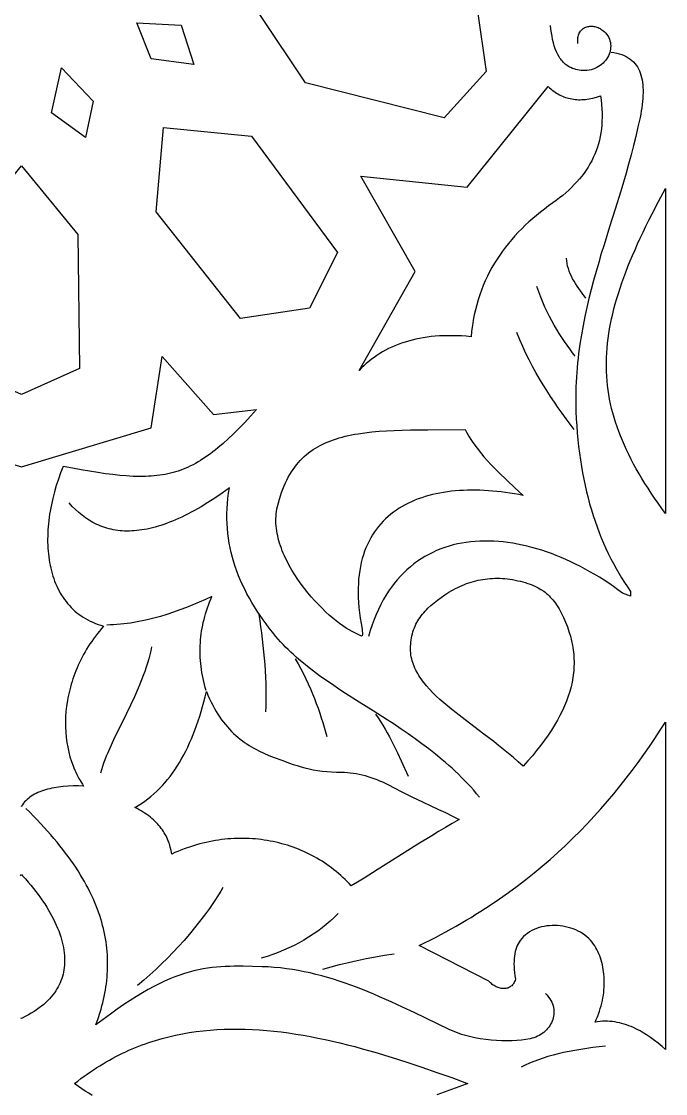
# Model space of a CAD drawing. Extents: x -332 to 348, y -263 to 352.
# Drawn here: x 261.73 to 288.5, y 25.98 to 70.59 of the extents above; entities that cross this region are included whole.
import ezdxf

# ---------------------------------------------------------------- set-up
doc = ezdxf.new("R2010")
doc.units = 0
doc.layers.add('LAYER_1', color=18, linetype='CONTINUOUS')
doc.layers.add('LAYER_2', color=174, linetype='CONTINUOUS')

msp = doc.modelspace()

# ---------------------------------------------------------------- linework, layer by layer
at = {"layer": 'LAYER_1'}
for points in [[(280.675, 71.121), (281.043, 68.505), (279.298, 66.574), (273.535, 68.039), (271.64, 70.879), (274.938, 72.565)], [(268.363, 70.443), (268.892, 68.802), (267.112, 69.038), (266.526, 70.527)], [(264.708, 67.274), (264.384, 65.762), (262.98, 66.788), (263.395, 68.662)], [(283.68, 67.833), (283.736, 67.784), (283.793, 67.738), (283.85, 67.694), (283.909, 67.652), (283.968, 67.613), (284.028, 67.577), (284.089, 67.543), (284.151, 67.512), (284.213, 67.483), (284.276, 67.457), (284.34, 67.433), (284.405, 67.412), (284.471, 67.394), (284.538, 67.378), (284.605, 67.364), (284.673, 67.353), (284.742, 67.345), (284.812, 67.339), (284.882, 67.336), (284.954, 67.336), (285.026, 67.337), (285.099, 67.342), (285.173, 67.349), (285.247, 67.358), (285.323, 67.37), (285.399, 67.385), (285.476, 67.402), (285.633, 67.444), (285.792, 67.497), (285.819, 67.312), (285.839, 67.132), (285.853, 66.954), (285.86, 66.781), (285.862, 66.61), (285.858, 66.442), (285.848, 66.278), (285.832, 66.117), (285.81, 65.959), (285.782, 65.804), (285.749, 65.652), (285.71, 65.503), (285.666, 65.356), (285.615, 65.213), (285.56, 65.072), (285.498, 64.934), (285.432, 64.798), (285.36, 64.665), (285.282, 64.534), (285.199, 64.406), (285.112, 64.281), (285.018, 64.157), (284.92, 64.036), (284.817, 63.917), (284.708, 63.801), (284.595, 63.686), (284.477, 63.573), (284.354, 63.463), (284.225, 63.354), (284.093, 63.248), (283.955, 63.143), (283.813, 63.04), (283.639, 62.914), (283.468, 62.787), (283.301, 62.656), (283.138, 62.523), (282.978, 62.388), (282.823, 62.249), (282.671, 62.108), (282.523, 61.964), (282.379, 61.817), (282.24, 61.667), (282.104, 61.514), (281.974, 61.357), (281.847, 61.198), (281.725, 61.035), (281.608, 60.869), (281.495, 60.7), (281.388, 60.527), (281.285, 60.35), (281.187, 60.17), (281.095, 59.987), (281.007, 59.799), (280.925, 59.608), (280.848, 59.413), (280.777, 59.214), (280.711, 59.011), (280.651, 58.804), (280.596, 58.592), (280.548, 58.377), (280.505, 58.157), (280.469, 57.933), (280.438, 57.705), (280.414, 57.472), (280.215, 57.49), (280.02, 57.503), (279.829, 57.512), (279.642, 57.516), (279.458, 57.516), (279.278, 57.512), (279.101, 57.504), (278.929, 57.492), (278.759, 57.475), (278.594, 57.455), (278.431, 57.43), (278.272, 57.402), (278.117, 57.37), (277.965, 57.334), (277.816, 57.294), (277.671, 57.25), (277.528, 57.203), (277.389, 57.152), (277.253, 57.097), (277.121, 57.038), (276.991, 56.977), (276.864, 56.911), (276.741, 56.842), (276.62, 56.77), (276.502, 56.694), (276.388, 56.615), (276.276, 56.533), (276.167, 56.447), (276.06, 56.359), (275.957, 56.267), (275.856, 56.172), (275.758, 56.074), (278.086, 60.192), (275.838, 64.155), (280.253, 63.689), (283.625, 67.885)], [(271.291, 65.814), (274.861, 60.976), (273.696, 58.662), (270.832, 58.231), (267.324, 62.666), (267.637, 66.18)], [(264.067, 61.72), (264.139, 56.144), (261.727, 55.066), (259.316, 56.144), (259.387, 61.72), (261.727, 64.582)], [(288.5, 50.118), (288.344, 50.332), (288.193, 50.543), (288.048, 50.752), (287.907, 50.96), (287.772, 51.166), (287.642, 51.37), (287.518, 51.573), (287.398, 51.774), (287.284, 51.974), (287.174, 52.172), (287.07, 52.369), (286.971, 52.566), (286.877, 52.761), (286.788, 52.955), (286.705, 53.149), (286.626, 53.342), (286.552, 53.534), (286.483, 53.726), (286.42, 53.918), (286.361, 54.109), (286.307, 54.3), (286.259, 54.49), (286.215, 54.681), (286.176, 54.872), (286.142, 55.063), (286.113, 55.254), (286.089, 55.445), (286.07, 55.637), (286.055, 55.83), (286.046, 56.023), (286.041, 56.217), (286.041, 56.412), (286.046, 56.607), (286.056, 56.804), (286.07, 57.001), (286.089, 57.2), (286.113, 57.401), (286.142, 57.602), (286.175, 57.805), (286.213, 58.01), (286.256, 58.216), (286.304, 58.424), (286.356, 58.634), (286.412, 58.846), (286.474, 59.06), (286.54, 59.276), (286.61, 59.495), (286.686, 59.716), (286.765, 59.939), (286.85, 60.164), (286.939, 60.393), (287.032, 60.624), (287.13, 60.858), (287.232, 61.094), (287.339, 61.334), (287.45, 61.577), (287.566, 61.823), (287.686, 62.073), (287.811, 62.325), (287.94, 62.581), (288.211, 63.105), (288.5, 63.643)], [(280.225, 53.503), (280.282, 53.401), (280.341, 53.301), (280.402, 53.203), (280.465, 53.107), (280.529, 53.013), (280.663, 52.83), (280.802, 52.652), (280.947, 52.48), (281.097, 52.311), (281.251, 52.147), (281.41, 51.985), (281.571, 51.825), (281.902, 51.509), (282.24, 51.192), (282.581, 50.867), (282.398, 50.903), (282.216, 50.936), (282.034, 50.965), (281.853, 50.992), (281.672, 51.016), (281.493, 51.036), (281.314, 51.053), (281.136, 51.067), (280.96, 51.078), (280.784, 51.085), (280.61, 51.089), (280.437, 51.089), (280.266, 51.087), (280.096, 51.08), (279.929, 51.07), (279.762, 51.057), (279.598, 51.04), (279.436, 51.02), (279.276, 50.996), (279.118, 50.968), (278.963, 50.936), (278.809, 50.901), (278.659, 50.862), (278.511, 50.819), (278.365, 50.772), (278.222, 50.721), (278.083, 50.667), (277.946, 50.608), (277.812, 50.546), (277.682, 50.479), (277.555, 50.408), (277.431, 50.333), (277.311, 50.254), (277.194, 50.171), (277.081, 50.084), (276.971, 49.992), (276.866, 49.896), (276.765, 49.795), (276.667, 49.691), (276.574, 49.581), (276.485, 49.468), (276.401, 49.35), (276.32, 49.227), (276.245, 49.1), (276.174, 48.968), (276.108, 48.831), (276.047, 48.69), (275.99, 48.544), (275.939, 48.394), (275.893, 48.238), (275.852, 48.078), (275.817, 47.913), (275.787, 47.743), (275.762, 47.568), (275.744, 47.388), (275.731, 47.203), (275.723, 47.013), (275.722, 46.818), (275.727, 46.618), (275.738, 46.413), (275.755, 46.202), (275.779, 45.986), (275.809, 45.765), (275.845, 45.539), (275.883, 45.31), (275.895, 45.224), (275.902, 45.155), (275.904, 45.102), (275.902, 45.064), (275.894, 45.038), (275.888, 45.03), (275.881, 45.024), (275.872, 45.021), (275.863, 45.02), (275.839, 45.025), (275.81, 45.036), (275.775, 45.054), (275.689, 45.101), (275.637, 45.128), (275.58, 45.155), (275.467, 45.208), (275.347, 45.273), (275.221, 45.35), (275.089, 45.438), (274.952, 45.537), (274.81, 45.646), (274.666, 45.764), (274.519, 45.892), (274.37, 46.029), (274.22, 46.173), (274.071, 46.325), (273.922, 46.485), (273.774, 46.651), (273.63, 46.823), (273.488, 47.001), (273.35, 47.183), (273.218, 47.371), (273.091, 47.563), (272.97, 47.758), (272.857, 47.957), (272.752, 48.158), (272.703, 48.26), (272.656, 48.362), (272.612, 48.464), (272.57, 48.567), (272.531, 48.67), (272.494, 48.773), (272.46, 48.876), (272.43, 48.98), (272.402, 49.083), (272.378, 49.187), (272.357, 49.29), (272.339, 49.393), (272.324, 49.496), (272.314, 49.599), (272.307, 49.702), (272.303, 49.804), (272.304, 49.905), (272.308, 50.006), (272.317, 50.107), (272.33, 50.207), (272.347, 50.306), (272.368, 50.404), (272.408, 50.56), (272.45, 50.71), (272.495, 50.856), (272.543, 50.996), (272.593, 51.132), (272.646, 51.263), (272.701, 51.389), (272.759, 51.51), (272.82, 51.627), (272.883, 51.739), (272.949, 51.848), (273.018, 51.951), (273.089, 52.051), (273.163, 52.147), (273.239, 52.238), (273.318, 52.326), (273.4, 52.41), (273.484, 52.49), (273.571, 52.566), (273.661, 52.639), (273.753, 52.708), (273.848, 52.774), (273.945, 52.837), (274.045, 52.896), (274.148, 52.952), (274.253, 53.005), (274.361, 53.056), (274.472, 53.103), (274.585, 53.147), (274.7, 53.189), (274.819, 53.228), (274.94, 53.265), (275.063, 53.299), (275.189, 53.331), (275.318, 53.36), (275.449, 53.387), (275.583, 53.412), (275.719, 53.435), (276, 53.476), (276.291, 53.509), (276.592, 53.536), (276.904, 53.558), (277.225, 53.574), (277.558, 53.586), (277.9, 53.594), (278.253, 53.6), (278.616, 53.603), (280.17, 53.607)], [(281.615, 47.42), (281.718, 47.415), (281.823, 47.407), (281.928, 47.396), (282.034, 47.382), (282.141, 47.365), (282.249, 47.345), (282.357, 47.322), (282.466, 47.296), (282.665, 47.243), (282.77, 47.211), (282.877, 47.174), (282.987, 47.132), (283.098, 47.082), (283.21, 47.024), (283.323, 46.958), (283.435, 46.881), (283.491, 46.839), (283.546, 46.794), (283.601, 46.745), (283.656, 46.694), (283.711, 46.639), (283.765, 46.581), (283.818, 46.52), (283.87, 46.454), (283.922, 46.385), (283.973, 46.312), (284.023, 46.235), (284.072, 46.154), (284.12, 46.068), (284.167, 45.978), (284.26, 45.784), (284.344, 45.591), (284.419, 45.398), (284.486, 45.206), (284.543, 45.014), (284.591, 44.822), (284.631, 44.631), (284.647, 44.536), (284.661, 44.44), (284.673, 44.345), (284.682, 44.249), (284.689, 44.153), (284.694, 44.058), (284.696, 43.962), (284.697, 43.866), (284.694, 43.771), (284.69, 43.675), (284.683, 43.579), (284.674, 43.482), (284.663, 43.386), (284.649, 43.29), (284.633, 43.193), (284.615, 43.096), (284.571, 42.902), (284.519, 42.707), (284.456, 42.511), (284.384, 42.314), (284.303, 42.115), (284.213, 41.916), (284.112, 41.715), (284.003, 41.512), (283.883, 41.308), (283.755, 41.101), (283.616, 40.893), (283.468, 40.683), (283.31, 40.471), (283.143, 40.257), (282.965, 40.04), (282.778, 39.821), (282.581, 39.599), (282.38, 39.782), (282.177, 39.96), (281.973, 40.134), (281.768, 40.303), (281.563, 40.468), (281.358, 40.629), (280.951, 40.941), (280.166, 41.534), (279.796, 41.82), (279.618, 41.961), (279.446, 42.101), (279.28, 42.241), (279.121, 42.38), (278.969, 42.52), (278.825, 42.661), (278.69, 42.802), (278.563, 42.944), (278.446, 43.087), (278.391, 43.16), (278.338, 43.232), (278.288, 43.306), (278.241, 43.379), (278.197, 43.454), (278.155, 43.529), (278.116, 43.604), (278.081, 43.681), (278.048, 43.758), (278.018, 43.835), (277.992, 43.914), (277.969, 43.993), (277.949, 44.074), (277.932, 44.155), (277.919, 44.237), (277.909, 44.32), (277.903, 44.404), (277.9, 44.489), (277.901, 44.585), (277.906, 44.679), (277.913, 44.77), (277.925, 44.859), (277.939, 44.947), (277.957, 45.032), (277.978, 45.116), (278.002, 45.197), (278.029, 45.277), (278.059, 45.355), (278.092, 45.431), (278.127, 45.506), (278.166, 45.579), (278.207, 45.651), (278.25, 45.721), (278.296, 45.789), (278.345, 45.856), (278.396, 45.922), (278.449, 45.986), (278.504, 46.049), (278.562, 46.111), (278.622, 46.172), (278.747, 46.29), (278.88, 46.404), (279.02, 46.515), (279.167, 46.622), (279.319, 46.727), (279.497, 46.84), (279.587, 46.894), (279.677, 46.945), (279.769, 46.993), (279.86, 47.039), (279.952, 47.082), (280.045, 47.123), (280.138, 47.162), (280.232, 47.198), (280.327, 47.231), (280.422, 47.262), (280.518, 47.29), (280.614, 47.316), (280.711, 47.339), (280.809, 47.359), (280.907, 47.376), (281.006, 47.391), (281.106, 47.403), (281.206, 47.412), (281.307, 47.418), (281.409, 47.422), (281.512, 47.423)], [(269.478, 42.556), (269.543, 42.411), (269.609, 42.27), (269.678, 42.136), (269.748, 42.006), (269.82, 41.882), (269.894, 41.762), (269.97, 41.648), (270.047, 41.538), (270.126, 41.432), (270.207, 41.331), (270.289, 41.234), (270.373, 41.141), (270.459, 41.053), (270.546, 40.968), (270.635, 40.886), (270.725, 40.809), (270.816, 40.734), (270.909, 40.663), (271.003, 40.595), (271.098, 40.53), (271.195, 40.468), (271.293, 40.408), (271.392, 40.351), (271.493, 40.296), (271.594, 40.244), (271.8, 40.145), (272.011, 40.054), (272.225, 39.969), (272.545, 39.848), (272.862, 39.733), (273.022, 39.679), (273.183, 39.627), (273.347, 39.579), (273.513, 39.534), (273.684, 39.493), (273.858, 39.457), (274.038, 39.425), (274.223, 39.398), (274.415, 39.377), (274.614, 39.362), (274.821, 39.353), (275.037, 39.351), (275.155, 39.349), (275.275, 39.343), (275.397, 39.332), (275.518, 39.316), (275.641, 39.296), (275.763, 39.272), (275.886, 39.245), (276.009, 39.213), (276.131, 39.177), (276.253, 39.138), (276.373, 39.095), (276.493, 39.049), (276.611, 39), (276.728, 38.948), (276.843, 38.893), (276.956, 38.836), (277.243, 38.686), (277.508, 38.55), (277.983, 38.315), (278.392, 38.119), (278.749, 37.954), (279.068, 37.807), (279.36, 37.67), (279.639, 37.53), (279.778, 37.457), (279.919, 37.379), (279.635, 37.219), (279.351, 37.054), (279.066, 36.884), (278.78, 36.711), (278.209, 36.356), (277.64, 35.996), (276.519, 35.285), (275.972, 34.946), (275.702, 34.783), (275.437, 34.626), (275.352, 34.716), (275.266, 34.805), (275.179, 34.891), (275.09, 34.975), (274.999, 35.058), (274.907, 35.138), (274.813, 35.216), (274.718, 35.293), (274.621, 35.367), (274.523, 35.44), (274.424, 35.51), (274.323, 35.578), (274.22, 35.645), (274.117, 35.709), (274.012, 35.771), (273.906, 35.831), (273.799, 35.888), (273.691, 35.944), (273.581, 35.997), (273.47, 36.049), (273.359, 36.098), (273.246, 36.145), (273.132, 36.19), (273.017, 36.232), (272.902, 36.272), (272.785, 36.31), (272.667, 36.346), (272.549, 36.379), (272.43, 36.411), (272.31, 36.439), (272.189, 36.466), (272.067, 36.49), (271.945, 36.512), (271.822, 36.531), (271.698, 36.549), (271.574, 36.563), (271.449, 36.576), (271.324, 36.585), (271.198, 36.593), (271.072, 36.598), (270.945, 36.6), (270.817, 36.6), (270.69, 36.598), (270.562, 36.593), (270.433, 36.586), (270.305, 36.576), (270.176, 36.563), (270.046, 36.548), (269.917, 36.53), (269.787, 36.51), (269.657, 36.487), (269.528, 36.462), (269.398, 36.434), (269.268, 36.403), (269.137, 36.37), (269.007, 36.334), (268.877, 36.295), (268.747, 36.253), (268.618, 36.209), (268.488, 36.162), (268.358, 36.113), (268.229, 36.06), (268.1, 36.005), (267.971, 35.947), (267.946, 36.089), (267.914, 36.229), (267.874, 36.366), (267.851, 36.434), (267.826, 36.501), (267.798, 36.568), (267.768, 36.634), (267.736, 36.699), (267.701, 36.763), (267.664, 36.827), (267.625, 36.89), (267.583, 36.953), (267.539, 37.014), (267.491, 37.075), (267.442, 37.135), (267.39, 37.195), (267.334, 37.253), (267.277, 37.311), (267.216, 37.368), (267.153, 37.424), (267.086, 37.479), (267.017, 37.534), (266.945, 37.587), (266.869, 37.64), (266.791, 37.692), (266.709, 37.743), (266.625, 37.793), (266.537, 37.842), (266.445, 37.89), (266.585, 37.971), (266.721, 38.057), (266.854, 38.147), (266.983, 38.243), (267.109, 38.344), (267.233, 38.449), (267.352, 38.559), (267.469, 38.674), (267.583, 38.793), (267.693, 38.917), (267.801, 39.046), (267.905, 39.179), (268.007, 39.316), (268.106, 39.458), (268.201, 39.605), (268.294, 39.755), (268.384, 39.91), (268.471, 40.069), (268.556, 40.232), (268.637, 40.399), (268.716, 40.571), (268.793, 40.746), (268.866, 40.925), (268.937, 41.108), (269.006, 41.295), (269.072, 41.486), (269.135, 41.681), (269.196, 41.879), (269.255, 42.081), (269.311, 42.286), (269.364, 42.495), (269.416, 42.708)], [(288.5, 27.816), (288.353, 27.945), (288.2, 28.072), (288.041, 28.196), (287.876, 28.316), (287.706, 28.429), (287.531, 28.536), (287.442, 28.587), (287.351, 28.635), (287.26, 28.681), (287.167, 28.724), (287.073, 28.765), (286.978, 28.803), (286.883, 28.838), (286.786, 28.87), (286.689, 28.898), (286.591, 28.923), (286.491, 28.945), (286.392, 28.963), (286.291, 28.976), (286.19, 28.986), (286.088, 28.992), (285.986, 28.993), (285.883, 28.989), (285.779, 28.981), (285.676, 28.968), (285.571, 28.951), (285.622, 29.064), (285.67, 29.177), (285.713, 29.291), (285.753, 29.405), (285.789, 29.518), (285.822, 29.632), (285.85, 29.745), (285.876, 29.858), (285.897, 29.97), (285.915, 30.082), (285.93, 30.193), (285.941, 30.303), (285.949, 30.413), (285.954, 30.521), (285.955, 30.629), (285.953, 30.735), (285.947, 30.84), (285.939, 30.944), (285.927, 31.047), (285.913, 31.147), (285.895, 31.246), (285.874, 31.344), (285.85, 31.44), (285.824, 31.533), (285.794, 31.625), (285.762, 31.714), (285.726, 31.802), (285.688, 31.887), (285.648, 31.969), (285.604, 32.049), (285.558, 32.126), (285.51, 32.201), (285.448, 32.285), (285.38, 32.364), (285.306, 32.439), (285.227, 32.509), (285.144, 32.575), (285.055, 32.636), (284.963, 32.692), (284.867, 32.743), (284.767, 32.789), (284.665, 32.83), (284.56, 32.867), (284.452, 32.898), (284.343, 32.924), (284.233, 32.944), (284.122, 32.96), (284.01, 32.97), (283.897, 32.975), (283.785, 32.974), (283.674, 32.967), (283.564, 32.955), (283.454, 32.937), (283.347, 32.914), (283.242, 32.885), (283.139, 32.849), (283.039, 32.808), (282.943, 32.761), (282.85, 32.708), (282.762, 32.648), (282.678, 32.583), (282.598, 32.511), (282.524, 32.432), (282.456, 32.348), (282.411, 32.283), (282.37, 32.213), (282.334, 32.14), (282.302, 32.062), (282.275, 31.979), (282.251, 31.892), (282.232, 31.8), (282.218, 31.704), (282.208, 31.602), (282.202, 31.495), (282.2, 31.383), (282.203, 31.266), (282.211, 31.143), (282.223, 31.014), (282.239, 30.879), (282.259, 30.739), (282.244, 30.691), (282.226, 30.646), (282.206, 30.604), (282.184, 30.566), (282.16, 30.531), (282.133, 30.499), (282.105, 30.47), (282.075, 30.444), (282.043, 30.422), (282.01, 30.402), (281.976, 30.386), (281.94, 30.372), (281.903, 30.361), (281.865, 30.354), (281.827, 30.349), (281.787, 30.347), (281.747, 30.347), (281.706, 30.351), (281.665, 30.357), (281.624, 30.366), (281.582, 30.377), (281.541, 30.391), (281.499, 30.407), (281.458, 30.426), (281.417, 30.448), (281.377, 30.472), (281.337, 30.498), (281.297, 30.526), (281.259, 30.557), (281.221, 30.59), (281.185, 30.626), (281.15, 30.663), (278.26, 32.139), (278.487, 32.251), (278.712, 32.364), (278.934, 32.478), (279.154, 32.594), (279.371, 32.711), (279.585, 32.829), (279.797, 32.948), (280.006, 33.069), (280.213, 33.191), (280.417, 33.314), (280.619, 33.439), (280.819, 33.564), (281.016, 33.691), (281.21, 33.819), (281.593, 34.078), (281.966, 34.342), (282.331, 34.61), (282.686, 34.883), (283.034, 35.16), (283.372, 35.441), (283.703, 35.726), (284.026, 36.016), (284.341, 36.309), (284.649, 36.605), (284.949, 36.906), (285.242, 37.21), (285.528, 37.517), (285.808, 37.828), (286.081, 38.142), (286.348, 38.459), (286.608, 38.779), (286.863, 39.102), (287.113, 39.427), (287.356, 39.756), (287.595, 40.087), (287.828, 40.421), (288.057, 40.757), (288.281, 41.096), (288.5, 41.436)]]:
    msp.add_lwpolyline(points, close=True, dxfattribs=at)
for points in [[(256.337, 53.679), (261.727, 52.062), (267.117, 53.679), (267.569, 56.651), (269.712, 54.242), (271.503, 54.442), (271.251, 54.166), (271.009, 53.906), (270.773, 53.663), (270.545, 53.436), (270.323, 53.225), (270.105, 53.028), (269.892, 52.847), (269.787, 52.761), (269.683, 52.68), (269.579, 52.601), (269.476, 52.527), (269.373, 52.455), (269.271, 52.387), (269.169, 52.323), (269.066, 52.262), (268.964, 52.204), (268.862, 52.149), (268.76, 52.097), (268.657, 52.049), (268.554, 52.003), (268.45, 51.961), (268.346, 51.921), (268.241, 51.885), (268.135, 51.851), (268.028, 51.82), (267.92, 51.792), (267.811, 51.767), (267.7, 51.745), (267.588, 51.725), (267.475, 51.708), (267.36, 51.693), (267.243, 51.681), (267.125, 51.671), (267.005, 51.664), (266.882, 51.659), (266.758, 51.657), (266.631, 51.657), (266.37, 51.663), (266.099, 51.678), (265.817, 51.702), (265.523, 51.733), (265.216, 51.772), (264.896, 51.818), (264.561, 51.872), (264.21, 51.931), (263.844, 51.997), (263.46, 52.068), (263.356, 51.806), (263.26, 51.543), (263.174, 51.278), (263.096, 51.012), (263.028, 50.747), (262.997, 50.614), (262.969, 50.481), (262.942, 50.349), (262.919, 50.217), (262.897, 50.085), (262.879, 49.954), (262.862, 49.823), (262.848, 49.693), (262.836, 49.563), (262.827, 49.434), (262.821, 49.306), (262.817, 49.178), (262.815, 49.052), (262.816, 48.926), (262.819, 48.801), (262.826, 48.678), (262.834, 48.556), (262.846, 48.434), (262.859, 48.314), (262.876, 48.196), (262.895, 48.079), (262.917, 47.963), (262.942, 47.849), (262.969, 47.736), (262.999, 47.626), (263.032, 47.516), (263.068, 47.409), (263.106, 47.304), (263.147, 47.2), (263.191, 47.099), (263.238, 46.999), (263.288, 46.902), (263.341, 46.807), (263.396, 46.714), (263.454, 46.623), (263.516, 46.535), (263.58, 46.449), (263.647, 46.366), (263.718, 46.286), (263.791, 46.208), (263.867, 46.132), (263.946, 46.06), (264.029, 45.99), (264.114, 45.924), (264.202, 45.86), (264.294, 45.8), (264.389, 45.742), (264.486, 45.688), (264.587, 45.637), (264.692, 45.589), (264.799, 45.545), (264.91, 45.504), (265.023, 45.466), (265.14, 45.433), (265.051, 45.329), (264.965, 45.224), (264.881, 45.118), (264.801, 45.012), (264.722, 44.905), (264.647, 44.797), (264.574, 44.688), (264.504, 44.579), (264.437, 44.469), (264.372, 44.359), (264.31, 44.248), (264.25, 44.137), (264.193, 44.026), (264.139, 43.914), (264.087, 43.801), (264.038, 43.689), (263.991, 43.576), (263.946, 43.463), (263.904, 43.35), (263.865, 43.237), (263.828, 43.123), (263.794, 43.01), (263.761, 42.897), (263.732, 42.783), (263.704, 42.67), (263.679, 42.557), (263.657, 42.444), (263.636, 42.332), (263.603, 42.107), (263.578, 41.884), (263.562, 41.663), (263.556, 41.444), (263.558, 41.227), (263.568, 41.013), (263.587, 40.802), (263.614, 40.594), (263.649, 40.39), (263.693, 40.19), (263.744, 39.995), (263.803, 39.804), (263.87, 39.618), (263.906, 39.528), (263.944, 39.438), (263.984, 39.35), (264.025, 39.264), (264.069, 39.179), (264.114, 39.095), (264.161, 39.013), (264.21, 38.933), (264.26, 38.855), (264.312, 38.778), (264.093, 38.782), (263.879, 38.781), (263.67, 38.772), (263.467, 38.757), (263.27, 38.734), (263.082, 38.704), (262.99, 38.686), (262.901, 38.667), (262.813, 38.645), (262.728, 38.621), (262.645, 38.595), (262.565, 38.567), (262.487, 38.537), (262.412, 38.505), (262.339, 38.471), (262.269, 38.434), (262.201, 38.396), (262.137, 38.354), (262.075, 38.311), (262.017, 38.265), (261.961, 38.217), (261.909, 38.167), (261.859, 38.114), (261.814, 38.059), (261.771, 38.001), (261.732, 37.941), (261.732, 37.924), (261.727, 37.933), (261.722, 37.924)], [(261.684, 35.044), (261.727, 35.091), (261.77, 35.044), (261.89, 34.913), (262.005, 34.782), (262.116, 34.65), (262.222, 34.519), (262.325, 34.388), (262.424, 34.258), (262.518, 34.128), (262.608, 33.998), (262.694, 33.869), (262.776, 33.741), (262.853, 33.613), (262.926, 33.486), (262.995, 33.36), (263.06, 33.235), (263.12, 33.111), (263.176, 32.988), (263.227, 32.866), (263.275, 32.746), (263.318, 32.626), (263.357, 32.509), (263.391, 32.393), (263.422, 32.278), (263.448, 32.165), (263.47, 32.054), (263.488, 31.944), (263.502, 31.836), (263.513, 31.73), (263.519, 31.626), (263.521, 31.524), (263.519, 31.423), (263.514, 31.324), (263.504, 31.227), (263.491, 31.132), (263.475, 31.038), (263.454, 30.946), (263.43, 30.855), (263.402, 30.765), (263.37, 30.677), (263.335, 30.59), (263.295, 30.504), (263.251, 30.419), (263.203, 30.335), (263.151, 30.252), (263.094, 30.17), (263.033, 30.089), (262.967, 30.008), (262.896, 29.928), (262.819, 29.849), (262.738, 29.771), (262.651, 29.694), (262.559, 29.618), (262.462, 29.543), (262.358, 29.469), (262.249, 29.397), (262.134, 29.326), (262.013, 29.256), (261.886, 29.188), (261.753, 29.122), (261.727, 29.11), (261.702, 29.122)], [(264.66, 25.904), (264.521, 25.994), (264.381, 26.086), (264.241, 26.181), (264.102, 26.278), (263.962, 26.378), (263.934, 26.399), (263.937, 26.401), (264.067, 26.503), (264.198, 26.603), (264.329, 26.699), (264.46, 26.793), (264.591, 26.884), (264.723, 26.973), (264.856, 27.059), (264.988, 27.142), (265.121, 27.223), (265.254, 27.301), (265.388, 27.377), (265.522, 27.45), (265.656, 27.521), (265.791, 27.59), (265.926, 27.656), (266.061, 27.72), (266.197, 27.781), (266.333, 27.84), (266.47, 27.897), (266.606, 27.952), (266.744, 28.004), (266.881, 28.054), (267.017, 28.102), (267.296, 28.192), (267.574, 28.273), (267.854, 28.347), (268.136, 28.412), (268.419, 28.469), (268.703, 28.519), (268.989, 28.561), (269.276, 28.596), (269.565, 28.623), (269.855, 28.644), (270.147, 28.658), (270.44, 28.665), (270.734, 28.666), (271.03, 28.661), (271.327, 28.649), (271.625, 28.631), (271.924, 28.607), (272.224, 28.578), (272.525, 28.543), (272.828, 28.503), (273.131, 28.458), (273.435, 28.408), (273.74, 28.353), (274.046, 28.293), (274.353, 28.229), (274.66, 28.161), (274.967, 28.089), (275.276, 28.013), (275.584, 27.933), (275.893, 27.849), (276.203, 27.762), (276.512, 27.673), (276.822, 27.58), (277.131, 27.485), (277.753, 27.285), (278.373, 27.078), (278.993, 26.863), (279.612, 26.643), (280.229, 26.419), (280.28, 26.4), (280.217, 26.377), (279.602, 26.152), (278.988, 25.932)]]:
    msp.add_lwpolyline(points, dxfattribs=at)
at = {"layer": 'LAYER_2'}
for points in [[(284.86, 69.678), (284.854, 69.742), (284.852, 69.804), (284.854, 69.862), (284.86, 69.918), (284.869, 69.97), (284.881, 70.018), (284.896, 70.064), (284.915, 70.107), (284.936, 70.146), (284.959, 70.183), (284.986, 70.217), (285.014, 70.247), (285.045, 70.275), (285.077, 70.299), (285.112, 70.321), (285.148, 70.34), (285.186, 70.356), (285.224, 70.369), (285.264, 70.38), (285.306, 70.387), (285.347, 70.392), (285.39, 70.394), (285.433, 70.394), (285.477, 70.39), (285.52, 70.384), (285.564, 70.376), (285.607, 70.364), (285.65, 70.351), (285.693, 70.334), (285.735, 70.315), (285.776, 70.294), (285.817, 70.27), (285.888, 70.22), (285.952, 70.167), (286.009, 70.111), (286.059, 70.051), (286.102, 69.989), (286.138, 69.924), (286.168, 69.857), (286.19, 69.789), (286.207, 69.719), (286.217, 69.649), (286.221, 69.578), (286.219, 69.506), (286.211, 69.435), (286.197, 69.364), (286.178, 69.294), (286.154, 69.225), (286.124, 69.157), (286.089, 69.092), (286.049, 69.028), (286.004, 68.967), (285.955, 68.908), (285.901, 68.853), (285.842, 68.801), (285.78, 68.754), (285.713, 68.71), (285.642, 68.671), (285.567, 68.636), (285.489, 68.607), (285.407, 68.584), (285.322, 68.566), (285.233, 68.555), (285.141, 68.55), (285.066, 68.551), (284.991, 68.555), (284.916, 68.564), (284.842, 68.577), (284.77, 68.593), (284.698, 68.614), (284.629, 68.639), (284.561, 68.668), (284.511, 68.694), (284.463, 68.721), (284.417, 68.751), (284.373, 68.783), (284.33, 68.818), (284.289, 68.854), (284.25, 68.893), (284.212, 68.934), (284.176, 68.977), (284.142, 69.022), (284.109, 69.069), (284.077, 69.117), (284.019, 69.22), (283.966, 69.331), (283.919, 69.448), (283.877, 69.571), (283.841, 69.7), (283.808, 69.836), (283.781, 69.976), (283.757, 70.121), (283.738, 70.271), (283.723, 70.425)], [(286.237, 69.319), (286.357, 69.299), (286.471, 69.275), (286.579, 69.245), (286.68, 69.211), (286.776, 69.172), (286.865, 69.128), (286.948, 69.08), (287.025, 69.027), (287.097, 68.969), (287.163, 68.908), (287.224, 68.842), (287.279, 68.771), (287.329, 68.697), (287.374, 68.619), (287.414, 68.536), (287.449, 68.45), (287.479, 68.359), (287.505, 68.265), (287.526, 68.168), (287.542, 68.066), (287.555, 67.961), (287.563, 67.853), (287.567, 67.741), (287.567, 67.626), (287.563, 67.507), (287.556, 67.386), (287.545, 67.261), (287.53, 67.133), (287.512, 67.003), (287.491, 66.869), (287.467, 66.732), (287.44, 66.593), (287.355, 66.2), (287.265, 65.809), (287.17, 65.423), (287.07, 65.039), (286.966, 64.657), (286.858, 64.278), (286.748, 63.902), (286.635, 63.527), (286.405, 62.781), (286.173, 62.04), (285.944, 61.3), (285.831, 60.93), (285.721, 60.56), (285.615, 60.189), (285.511, 59.817), (285.412, 59.444), (285.318, 59.069), (285.229, 58.693), (285.146, 58.315), (285.07, 57.934), (285.001, 57.551), (284.94, 57.165), (284.912, 56.97), (284.886, 56.775), (284.863, 56.579), (284.842, 56.382), (284.824, 56.185), (284.808, 55.986), (284.794, 55.786), (284.783, 55.585), (284.775, 55.384), (284.77, 55.181), (284.767, 54.977), (284.767, 54.771), (284.77, 54.565), (284.777, 54.357), (284.79, 54.06), (284.808, 53.765), (284.83, 53.475), (284.856, 53.187), (284.887, 52.904), (284.922, 52.624), (284.961, 52.348), (285.004, 52.076), (285.051, 51.807), (285.102, 51.542), (285.157, 51.281), (285.216, 51.023), (285.279, 50.769), (285.346, 50.52), (285.417, 50.274), (285.492, 50.031), (285.571, 49.793), (285.653, 49.559), (285.739, 49.328), (285.829, 49.102), (285.922, 48.88), (286.019, 48.661), (286.119, 48.447), (286.223, 48.236), (286.331, 48.03), (286.442, 47.828), (286.556, 47.629), (286.674, 47.435), (286.795, 47.245), (286.92, 47.06), (287.047, 46.878), (287.037, 46.682), (286.71, 46.806), (286.522, 46.945), (286.332, 47.081), (286.14, 47.212), (285.947, 47.34), (285.752, 47.463), (285.556, 47.582), (285.359, 47.696), (285.161, 47.806), (284.962, 47.912), (284.762, 48.013), (284.562, 48.109), (284.361, 48.201), (284.159, 48.288), (283.957, 48.37), (283.755, 48.447), (283.553, 48.519), (283.351, 48.586), (283.149, 48.648), (282.947, 48.705), (282.746, 48.757), (282.545, 48.803), (282.345, 48.844), (282.146, 48.879), (281.947, 48.909), (281.75, 48.933), (281.553, 48.951), (281.358, 48.964), (281.164, 48.971), (280.972, 48.972), (280.781, 48.967), (280.592, 48.956), (280.405, 48.939), (280.219, 48.916), (280.036, 48.886), (279.855, 48.851), (279.676, 48.808), (279.5, 48.76), (279.326, 48.705), (279.155, 48.643), (278.986, 48.575), (278.821, 48.5), (278.658, 48.418), (278.499, 48.329), (278.343, 48.233), (278.19, 48.131), (278.041, 48.021), (277.895, 47.904), (277.753, 47.78), (277.615, 47.649), (277.481, 47.51), (277.351, 47.364), (277.225, 47.21), (277.104, 47.049), (276.987, 46.88), (276.875, 46.703), (276.767, 46.519), (276.664, 46.327), (276.566, 46.127), (276.473, 45.919), (276.385, 45.703), (276.303, 45.478), (276.226, 45.246), (276.154, 45.005)], [(285.186, 59.082), (285.035, 59.28), (284.891, 59.48), (284.823, 59.58), (284.758, 59.681), (284.697, 59.783), (284.639, 59.885), (284.586, 59.988), (284.539, 60.093), (284.496, 60.198), (284.46, 60.305), (284.43, 60.413), (284.408, 60.522), (284.392, 60.633), (284.385, 60.745)], [(284.749, 56.658), (284.635, 56.809), (284.522, 56.963), (284.41, 57.119), (284.299, 57.279), (284.191, 57.441), (284.084, 57.608), (283.979, 57.779), (283.876, 57.955), (283.775, 58.135), (283.677, 58.32), (283.581, 58.511), (283.488, 58.708), (283.398, 58.911), (283.312, 59.121), (283.228, 59.337), (283.148, 59.561)], [(284.705, 53.614), (284.371, 54.063), (284.205, 54.29), (284.041, 54.52), (283.88, 54.753), (283.72, 54.989), (283.563, 55.229), (283.409, 55.474), (283.259, 55.723), (283.111, 55.978), (282.968, 56.239), (282.829, 56.506), (282.694, 56.779), (282.563, 57.06), (282.438, 57.348), (282.318, 57.645)], [(280.765, 38.315), (280.646, 38.459), (280.525, 38.6), (280.401, 38.738), (280.276, 38.874), (280.149, 39.007), (280.021, 39.138), (279.891, 39.266), (279.759, 39.392), (279.626, 39.516), (279.492, 39.637), (279.356, 39.757), (279.219, 39.874), (278.942, 40.103), (278.661, 40.325), (278.376, 40.54), (278.089, 40.748), (277.8, 40.952), (277.509, 41.15), (277.218, 41.345), (276.926, 41.535), (276.343, 41.907), (275.767, 42.272), (275.201, 42.633), (274.924, 42.814), (274.651, 42.996), (274.384, 43.18), (274.122, 43.366), (273.866, 43.555), (273.618, 43.747), (273.377, 43.943), (273.259, 44.042), (273.144, 44.143), (273.03, 44.245), (272.919, 44.349), (272.811, 44.454), (272.704, 44.56), (272.601, 44.668), (272.499, 44.778), (272.401, 44.889), (272.305, 45.003), (272.165, 45.175), (272.028, 45.349), (271.897, 45.523), (271.769, 45.699), (271.646, 45.876), (271.527, 46.054), (271.414, 46.234), (271.305, 46.414), (271.2, 46.596), (271.101, 46.779), (271.007, 46.963), (270.918, 47.149), (270.834, 47.336), (270.755, 47.525), (270.682, 47.714), (270.615, 47.906), (270.553, 48.098), (270.497, 48.292), (270.447, 48.488), (270.402, 48.685), (270.364, 48.884), (270.332, 49.084), (270.306, 49.286), (270.287, 49.489), (270.273, 49.695), (270.267, 49.901), (270.267, 50.11), (270.274, 50.32), (270.287, 50.532), (270.308, 50.746), (270.335, 50.961), (270.37, 51.179), (270.065, 50.962), (269.768, 50.76), (269.478, 50.573), (269.195, 50.401), (268.919, 50.243), (268.784, 50.17), (268.65, 50.1), (268.519, 50.033), (268.388, 49.97), (268.26, 49.91), (268.133, 49.854), (268.008, 49.801), (267.884, 49.751), (267.762, 49.705), (267.642, 49.662), (267.523, 49.622), (267.406, 49.585), (267.29, 49.552), (267.176, 49.522), (267.063, 49.495), (266.952, 49.471), (266.842, 49.45), (266.734, 49.432), (266.627, 49.417), (266.522, 49.405), (266.418, 49.396), (266.316, 49.389), (266.215, 49.386), (266.115, 49.386), (266.017, 49.388), (265.92, 49.394), (265.825, 49.402), (265.731, 49.412), (265.638, 49.426), (265.546, 49.442), (265.456, 49.461), (265.367, 49.482), (265.279, 49.506), (265.193, 49.533), (265.108, 49.562), (265.024, 49.593), (264.941, 49.627), (264.859, 49.664), (264.779, 49.703), (264.7, 49.744), (264.621, 49.788), (264.545, 49.834), (264.469, 49.882), (264.394, 49.933), (264.32, 49.986), (264.248, 50.041), (264.176, 50.098), (264.106, 50.157), (263.968, 50.282), (263.834, 50.415), (263.704, 50.556)], [(269.404, 42.747), (269.368, 42.875), (269.334, 43.002), (269.304, 43.129), (269.276, 43.256), (269.251, 43.382), (269.229, 43.507), (269.209, 43.632), (269.193, 43.757), (269.179, 43.882), (269.169, 44.006), (269.161, 44.129), (269.156, 44.253), (269.154, 44.375), (269.154, 44.498), (269.158, 44.62), (269.164, 44.742), (269.173, 44.864), (269.185, 44.985), (269.2, 45.107), (269.217, 45.227), (269.237, 45.348), (269.26, 45.469), (269.286, 45.589), (269.315, 45.709), (269.346, 45.829), (269.381, 45.949), (269.418, 46.068), (269.457, 46.188), (269.5, 46.307), (269.545, 46.426), (269.593, 46.546), (269.644, 46.665), (269.382, 46.545), (269.118, 46.429), (268.853, 46.317), (268.586, 46.21), (268.317, 46.107), (268.047, 46.011), (267.776, 45.92), (267.503, 45.836), (267.229, 45.76), (266.953, 45.691), (266.677, 45.631), (266.538, 45.604), (266.399, 45.58), (266.259, 45.558), (266.119, 45.538), (265.979, 45.521), (265.839, 45.507), (265.698, 45.495), (265.557, 45.486), (265.416, 45.48), (265.274, 45.477)], [(271.592, 45.902), (271.631, 45.656), (271.667, 45.404), (271.702, 45.147), (271.734, 44.887), (271.764, 44.624), (271.791, 44.359), (271.816, 44.094), (271.837, 43.83), (271.855, 43.567), (271.869, 43.306), (271.88, 43.05), (271.887, 42.798), (271.89, 42.552), (271.888, 42.313), (271.883, 42.081), (271.872, 41.859)], [(267.133, 44.57), (267.101, 44.403), (267.063, 44.234), (267.018, 44.064), (266.969, 43.892), (266.914, 43.72), (266.854, 43.546), (266.79, 43.372), (266.722, 43.197), (266.651, 43.021), (266.577, 42.846), (266.421, 42.494), (266.258, 42.145), (266.091, 41.798), (265.759, 41.12), (265.6, 40.792), (265.452, 40.472), (265.316, 40.164), (265.254, 40.014), (265.196, 39.867), (265.143, 39.724), (265.096, 39.584), (265.054, 39.448), (265.018, 39.317)], [(273.106, 44.065), (273.226, 43.859), (273.339, 43.652), (273.447, 43.445), (273.549, 43.238), (273.646, 43.031), (273.737, 42.826), (273.824, 42.62), (273.905, 42.416), (273.983, 42.213), (274.056, 42.011), (274.125, 41.811), (274.19, 41.613), (274.251, 41.417), (274.309, 41.223), (274.416, 40.844)], [(276.445, 41.766), (276.548, 41.618), (276.648, 41.465), (276.745, 41.309), (276.839, 41.15), (276.931, 40.987), (277.02, 40.823), (277.106, 40.657), (277.19, 40.491), (277.353, 40.156), (277.507, 39.825), (277.798, 39.19)], [(283.516, 30.138), (283.58, 30.069), (283.637, 29.999), (283.688, 29.928), (283.731, 29.856), (283.768, 29.784), (283.799, 29.711), (283.823, 29.637), (283.842, 29.563), (283.854, 29.49), (283.861, 29.416), (283.861, 29.344), (283.857, 29.271), (283.847, 29.2), (283.832, 29.13), (283.812, 29.06), (283.787, 28.993), (283.758, 28.927), (283.724, 28.862), (283.686, 28.8), (283.644, 28.74), (283.597, 28.682), (283.547, 28.627), (283.493, 28.575), (283.436, 28.526), (283.375, 28.48), (283.311, 28.438), (283.245, 28.398), (283.175, 28.363), (283.102, 28.332), (283.027, 28.305), (282.95, 28.282), (282.87, 28.264), (282.698, 28.234), (282.514, 28.21), (282.321, 28.192), (282.119, 28.18), (281.909, 28.174), (281.694, 28.175), (281.474, 28.184), (281.251, 28.2), (281.026, 28.225), (280.8, 28.258), (280.575, 28.299), (280.463, 28.323), (280.352, 28.35), (280.242, 28.378), (280.133, 28.409), (280.025, 28.443), (279.918, 28.479), (279.813, 28.518), (279.709, 28.559), (279.608, 28.603), (279.508, 28.649), (278.535, 29.122), (278.052, 29.355), (277.572, 29.582), (277.093, 29.802), (276.614, 30.013), (276.375, 30.115), (276.136, 30.214), (275.897, 30.31), (275.657, 30.402), (275.417, 30.491), (275.177, 30.577), (274.937, 30.658), (274.696, 30.735), (274.454, 30.808), (274.211, 30.877), (273.968, 30.94), (273.724, 30.999), (273.479, 31.052), (273.233, 31.099), (272.987, 31.141), (272.738, 31.177), (272.489, 31.207), (272.238, 31.231), (271.986, 31.248), (271.733, 31.258), (271.333, 31.269), (270.946, 31.276), (270.57, 31.277), (270.385, 31.273), (270.2, 31.267), (270.016, 31.256), (269.833, 31.241), (269.649, 31.222), (269.464, 31.197), (269.277, 31.166), (269.089, 31.13), (268.898, 31.086), (268.705, 31.035), (268.508, 30.977), (268.308, 30.91), (268.103, 30.835), (267.893, 30.75), (267.678, 30.656), (267.457, 30.552), (267.23, 30.436), (266.996, 30.31), (266.755, 30.172), (266.507, 30.021), (266.25, 29.858), (265.984, 29.682), (265.709, 29.492), (265.425, 29.288), (265.13, 29.069), (264.824, 28.835), (264.917, 29.099), (265, 29.364), (265.038, 29.496), (265.074, 29.628), (265.108, 29.76), (265.139, 29.892), (265.167, 30.024), (265.194, 30.157), (265.217, 30.289), (265.238, 30.422), (265.257, 30.554), (265.272, 30.687), (265.285, 30.82), (265.296, 30.953), (265.303, 31.087), (265.308, 31.22), (265.31, 31.354), (265.309, 31.488), (265.306, 31.622), (265.299, 31.757), (265.289, 31.891), (265.277, 32.026), (265.261, 32.162), (265.242, 32.298), (265.221, 32.434), (265.196, 32.57), (265.168, 32.707), (265.136, 32.844), (265.102, 32.981), (265.064, 33.119), (265.023, 33.258), (264.978, 33.396), (264.93, 33.536), (264.879, 33.675), (264.824, 33.816), (264.766, 33.956), (264.704, 34.098), (264.638, 34.24), (264.569, 34.382), (264.497, 34.525), (264.421, 34.668), (264.341, 34.812), (264.257, 34.957), (264.169, 35.102), (264.078, 35.248), (263.983, 35.395), (263.884, 35.542), (263.781, 35.69), (263.674, 35.839), (263.563, 35.988), (263.448, 36.139), (263.329, 36.289), (263.206, 36.441), (263.078, 36.594), (262.947, 36.747), (262.811, 36.901), (262.672, 37.056), (262.527, 37.211), (262.379, 37.368), (262.226, 37.525), (262.069, 37.684), (261.907, 37.843)], [(270.098, 34.55), (270.009, 34.402), (269.918, 34.255), (269.731, 33.966), (269.538, 33.684), (269.339, 33.407), (269.134, 33.137), (268.923, 32.871), (268.707, 32.611), (268.486, 32.356), (268.259, 32.106), (268.028, 31.861), (267.793, 31.62), (267.553, 31.383), (267.309, 31.149), (267.061, 30.92), (266.809, 30.694), (266.554, 30.472)], [(274.886, 33.469), (274.728, 33.312), (274.565, 33.161), (274.396, 33.016), (274.222, 32.876), (274.042, 32.741), (273.856, 32.611), (273.665, 32.487), (273.469, 32.369), (273.266, 32.256), (273.058, 32.148), (272.845, 32.046), (272.626, 31.949), (272.401, 31.857), (272.171, 31.771), (271.935, 31.69), (271.694, 31.615)], [(274.248, 31.151), (274.598, 31.253), (274.954, 31.348), (275.316, 31.438), (275.684, 31.522), (276.058, 31.6), (276.438, 31.673), (276.824, 31.739), (277.216, 31.8)], [(286.005, 27.953), (285.738, 27.924), (285.477, 27.893), (285.222, 27.858), (284.973, 27.82), (284.73, 27.779), (284.493, 27.734), (284.263, 27.686), (284.04, 27.634), (283.823, 27.578), (283.613, 27.519), (283.41, 27.456), (283.214, 27.389), (283.025, 27.318), (282.844, 27.243), (282.67, 27.163), (282.503, 27.08)]]:
    msp.add_lwpolyline(points, dxfattribs=at)

doc.saveas('drawing.dxf')
